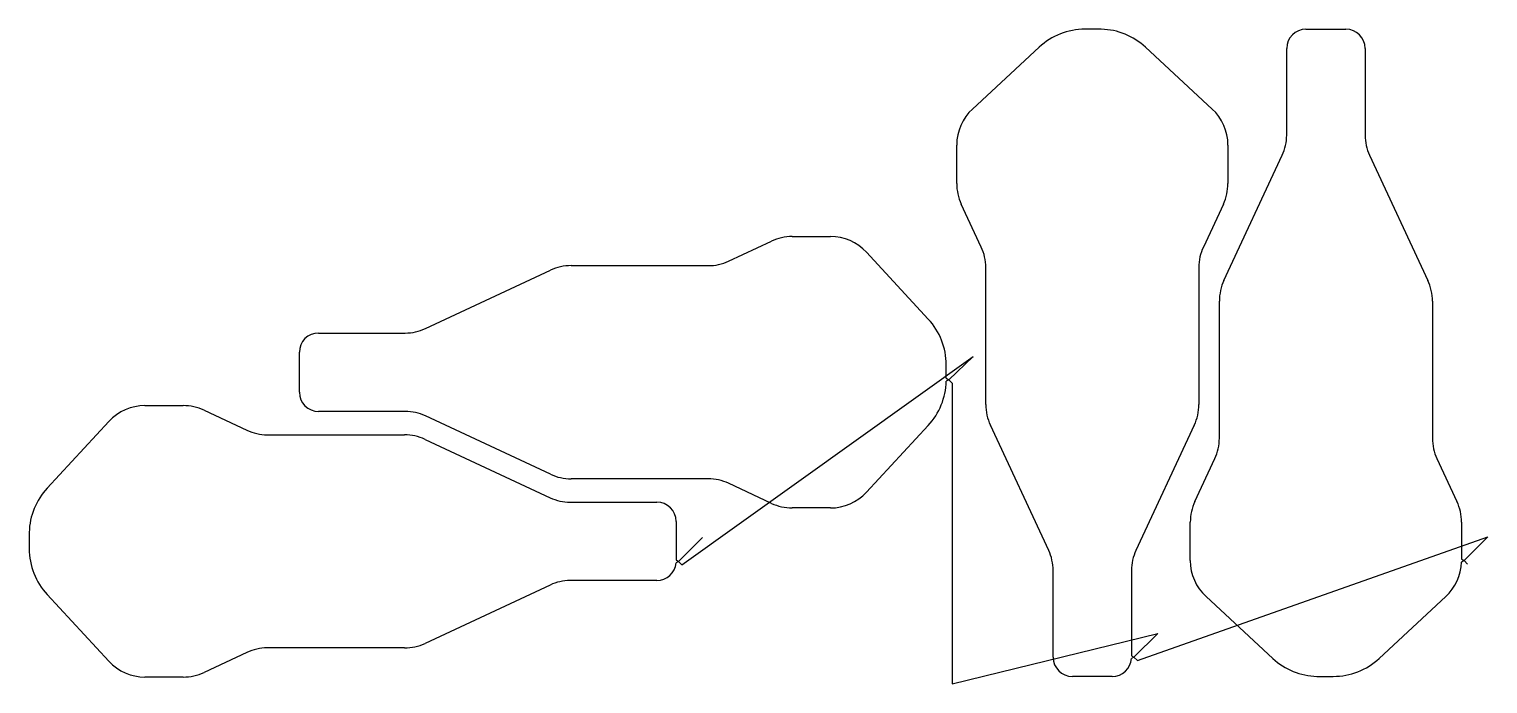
# Model space of a CAD drawing. Header units: metres. Extents: x 7 to 1523, y 0 to 680.
import ezdxf

# ---------------------------------------------------------------- set-up
doc = ezdxf.new("R2010")
doc.units = ezdxf.units.M

msp = doc.modelspace()

# ---------------------------------------------------------------- linework, layer by layer
at = {"layer": 'TOOL_0'}
for p, q in [((1334.39, 680.214), (1375.89, 680.214)), ((987.648, 597.269), (1057.049, 661.535)), ((1167.549, 661.535), (1236.95, 597.269)), ((1314.39, 570.048), (1314.39, 660.214)), ((1395.89, 660.214), (1395.89, 570.049)), ((971.3, 520.01), (971.3, 559.849)), ((1249.145, 419.211), (1309.776, 549.234)), ((1253.298, 559.849), (1253.298, 520.009)), ((1400.504, 549.235), (1461.135, 419.212)), ((996.865, 453.878), (976.078, 498.456)), ((1248.52, 498.455), (1227.733, 453.877)), ((734.115, 439.189), (778.694, 459.976)), ((800.248, 464.754), (840.088, 464.754)), ((877.508, 448.406), (941.774, 379.005)), ((418.891, 369.119), (548.915, 429.75)), ((570.363, 434.505), (712.985, 434.505)), ((1001.55, 290.125), (1001.55, 432.747)), ((1223.048, 432.746), (1223.048, 290.124)), ((1244.39, 255.141), (1244.39, 397.763)), ((1465.89, 397.764), (1465.89, 255.142)), ((307.913, 364.505), (398.078, 364.505)), ((287.913, 303.005), (287.913, 344.505)), ((685.677, 123.702), (988.338, 340.054)), ((988.338, 340.054), (963.01, 315.899)), ((963.01, 315.899), (960.394, 314.427)), ((960.426, 317.424), (963.01, 315.9)), ((963.01, 315.9), (966.461, 312.282)), ((966.461, 312.282), (966.461, -0.001)), ((127.395, 289.036), (167.235, 289.036)), ((188.789, 284.258), (233.367, 263.471)), ((398.078, 283.005), (307.913, 283.005)), ((548.915, 217.76), (418.892, 278.391)), ((25.709, 203.287), (89.975, 272.688)), ((254.497, 258.786), (397.12, 258.786)), ((941.774, 268.503), (877.508, 199.102)), ((1066.936, 138.654), (1006.305, 268.677)), ((1218.293, 268.676), (1157.662, 138.653)), ((418.568, 254.031), (548.591, 193.4)), ((1218.918, 189.432), (1239.705, 234.01)), ((1470.574, 234.011), (1491.361, 189.433)), ((712.985, 213.005), (570.363, 213.005)), ((778.694, 187.533), (734.116, 208.32)), ((569.404, 188.786), (659.57, 188.786)), ((840.087, 182.754), (800.248, 182.754)), ((679.57, 168.786), (679.57, 128.786)), ((1214.14, 128.039), (1214.14, 167.878)), ((1496.139, 167.879), (1496.139, 129.539)), ((706.89, 151.988), (682.141, 127.239)), ((1159.155, 24.09), (1523.478, 152.769)), ((1523.478, 152.769), (1498.729, 128.02)), ((682.141, 127.239), (679.513, 125.788)), ((679.57, 128.786), (682.141, 127.238)), ((682.141, 127.238), (685.677, 123.702)), ((1498.729, 128.02), (1496.118, 126.539)), ((1496.139, 129.539), (1498.728, 128.02)), ((1498.728, 128.02), (1502.264, 124.484)), ((659.569, 107.287), (569.404, 107.287)), ((1071.55, 27.675), (1071.55, 117.84)), ((1153.048, 117.839), (1153.048, 29.174)), ((89.975, 23.386), (25.709, 92.787)), ((548.59, 102.673), (418.567, 42.042)), ((1299.889, 26.353), (1230.488, 90.619)), ((1479.791, 90.619), (1410.39, 26.353)), ((966.461, -0.001), (1180.371, 52.376)), ((1180.371, 52.376), (1155.622, 27.627)), ((233.367, 32.602), (188.789, 11.815)), ((397.119, 37.287), (254.498, 37.287)), ((1155.622, 27.627), (1152.994, 26.176)), ((1153.048, 29.174), (1155.619, 27.626)), ((1155.619, 27.626), (1159.155, 24.09)), ((167.235, 7.037), (127.396, 7.037)), ((1133.05, 7.675), (1091.55, 7.675))]:
    msp.add_line(p, q, dxfattribs=at)
for centre, radius, start, end in [((1104.61, 610.174), 70, 90, 132.800116), ((1112.299, -48.577), 728.792, 89.267029, 90.604501), ((1119.96, 610.106), 70.069, 47.220865, 88.640841), ((1334.39, 660.214), 20, 90, 180), ((1375.89, 660.214), 20, 0, 90), ((1022.3, 559.849), 51, 132.800577, 180), ((1202.298, 559.849), 51, 0, 47.199423), ((1265.14, 570.048), 49.25, 335.000115, 0), ((1445.14, 570.049), 49.25, 180, 204.999885), ((1022.3, 520.01), 51, 180, 205.000333), ((1202.298, 520.009), 51, 334.999667, 0), ((800.248, 413.754), 51, 90, 115.000333), ((840.088, 413.754), 51, 42.800577, 90), ((951.55, 432.747), 50, 0, 25.000279), ((1273.048, 432.746), 50, 154.999721, 180), ((570.363, 383.755), 50.75, 90, 115.000183), ((712.985, 484.505), 50, 270, 294.998756), ((1295.14, 397.763), 50.75, 154.999817, 180), ((1415.14, 397.764), 50.75, 0, 25.000183), ((307.913, 344.505), 20, 90, 180), ((398.078, 413.755), 49.25, 270, 294.998831), ((890.413, 331.444), 70, 0, 42.800116), ((231.662, 323.755), 728.792, 359.502266, 0.604501), ((890.345, 316.092), 70.069, 317.220865, 358.638389), ((127.395, 238.036), 51, 90, 137.199423), ((167.235, 238.036), 51, 64.999667, 90), ((307.913, 303.005), 20, 180, 270), ((1052.3, 290.125), 50.75, 180, 205.000183), ((1172.298, 290.124), 50.75, 334.999817, 0), ((398.078, 233.755), 49.25, 65.000115, 90), ((254.498, 308.786), 50, 244.999721, 269.998854), ((397.12, 208.036), 50.75, 64.999817, 90), ((1194.39, 255.141), 50, 334.999721, 0), ((1515.89, 255.142), 50, 180, 204.999795), ((570.363, 263.755), 50.75, 244.999817, 270), ((712.985, 163.005), 50, 64.999721, 90), ((77.138, 155.699), 70.069, 137.221465, 178.638389), ((840.088, 233.754), 51, 269.998877, 317.199423), ((569.405, 238.036), 49.25, 245.000115, 269.998837), ((659.57, 168.786), 20, 0, 90), ((800.248, 233.754), 51, 244.999192, 270), ((1265.14, 167.878), 51, 154.999667, 180), ((1445.139, 167.879), 51, 0, 25.000333), ((735.821, 148.037), 728.792, 179.266715, 180.604501), ((77.07, 140.348), 70, 180, 222.800116), ((1022.3, 117.84), 49.25, 0, 24.999885), ((1202.298, 117.839), 49.25, 155.000115, 180), ((659.569, 127.287), 20, 270, 355.701705), ((1265.14, 128.039), 51, 180, 227.199423), ((1445.14, 128.039), 51, 312.799753, 358.314589), ((569.404, 58.037), 49.25, 90, 114.999885), ((254.498, -12.713), 50, 90, 115.000279), ((397.119, 88.037), 50.75, 270, 295.000183), ((127.396, 58.037), 51, 222.798989, 270), ((1091.55, 27.675), 20, 180, 270), ((1133.05, 27.675), 20, 270, 355.701705), ((1347.478, 77.782), 70.069, 227.220865, 268.635119), ((1362.829, 77.714), 70, 269.999181, 312.800116), ((167.235, 58.037), 51, 270, 295.000333), ((1355.14, 736.465), 728.792, 269.2664, 270.604423)]:
    msp.add_arc(centre, radius, start, end, dxfattribs=at)

doc.saveas('drawing.dxf')
